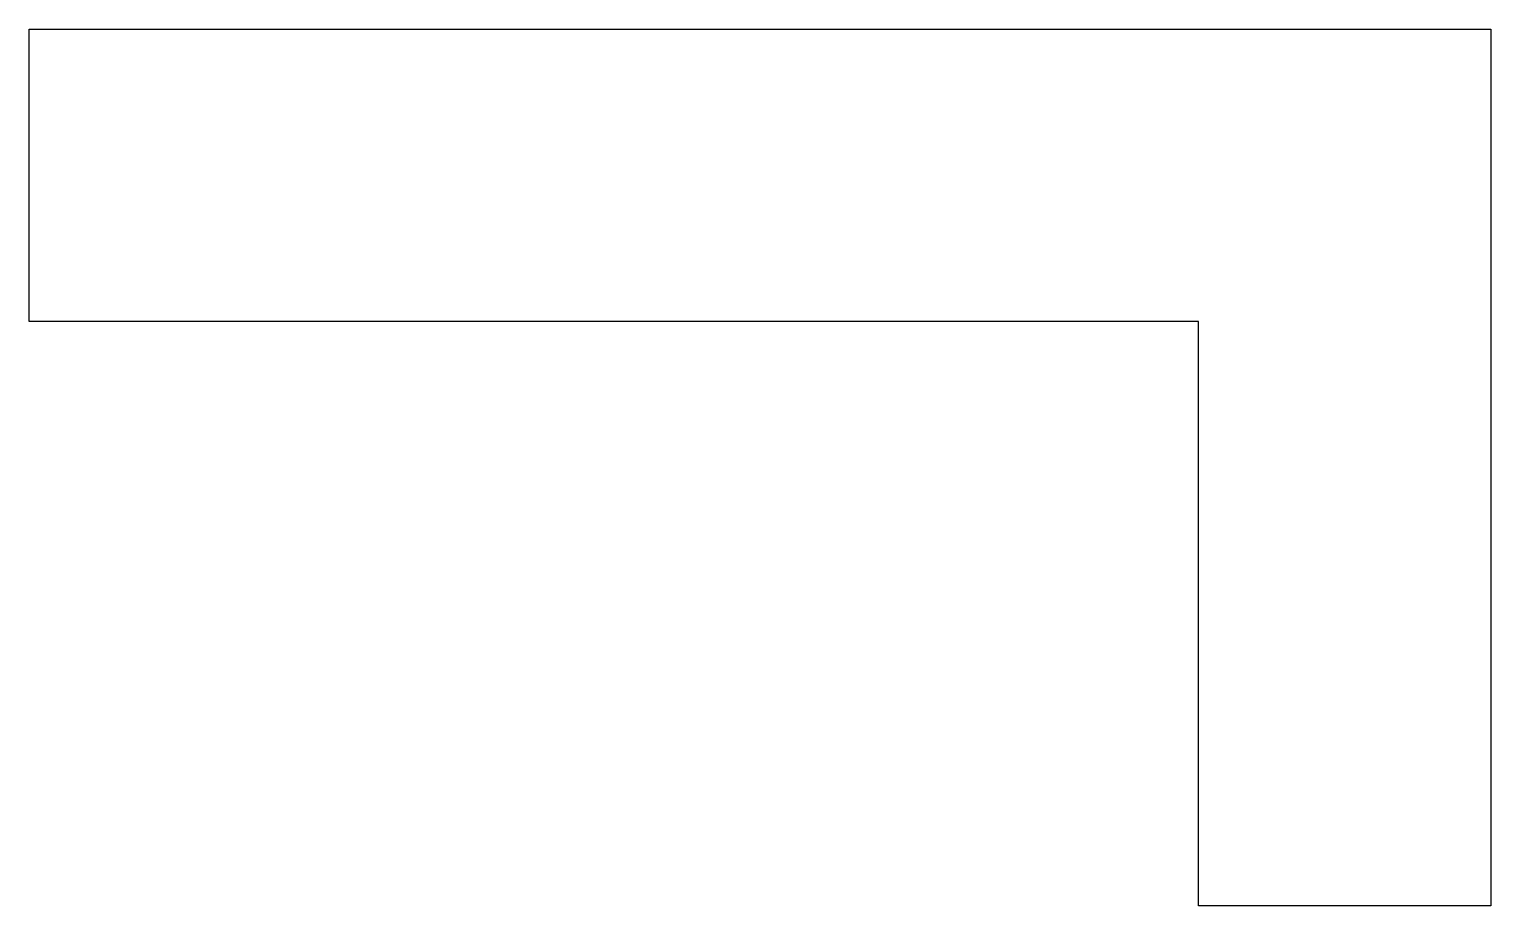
# Model space of a CAD drawing. Header units: millimetres. Extents: x -20 to 0, y -8 to 4.
import ezdxf

# ---------------------------------------------------------------- set-up
doc = ezdxf.new("R2010")
doc.units = ezdxf.units.MM
doc.layers.get('0').update_dxf_attribs({"linetype": 'CONTINUOUS'})

msp = doc.modelspace()

# ---------------------------------------------------------------- linework, layer by layer
msp.add_lwpolyline([(0, 4), (0, -8), (-4, -8), (-4, 0), (-20, 0), (-20, 4)], close=True)

doc.saveas('drawing.dxf')
